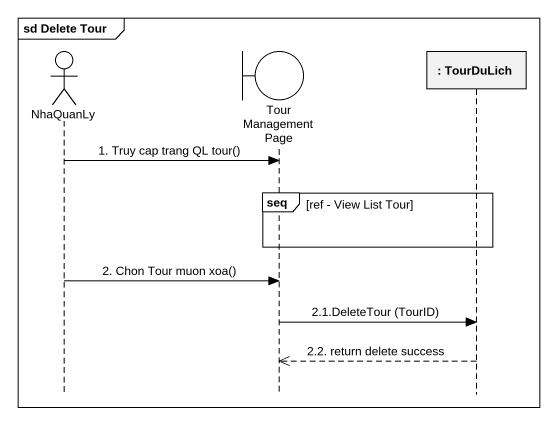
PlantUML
@startuml
mainframe sd Delete Tour
hide footbox
actor NhaQuanLy
boundary "Tour Management Page" as Tour_Management_Page
participant ": TourDuLich" as TourDuLich

NhaQuanLy -> Tour_Management_Page : 1. Truy cap trang QL tour()
group seq [ref - View List Tour]
end
NhaQuanLy -> Tour_Management_Page : 2. Chon Tour muon xoa()
Tour_Management_Page -> TourDuLich : 2.1.DeleteTour (TourID)
TourDuLich -->> Tour_Management_Page : 2.2. return delete success
@enduml
